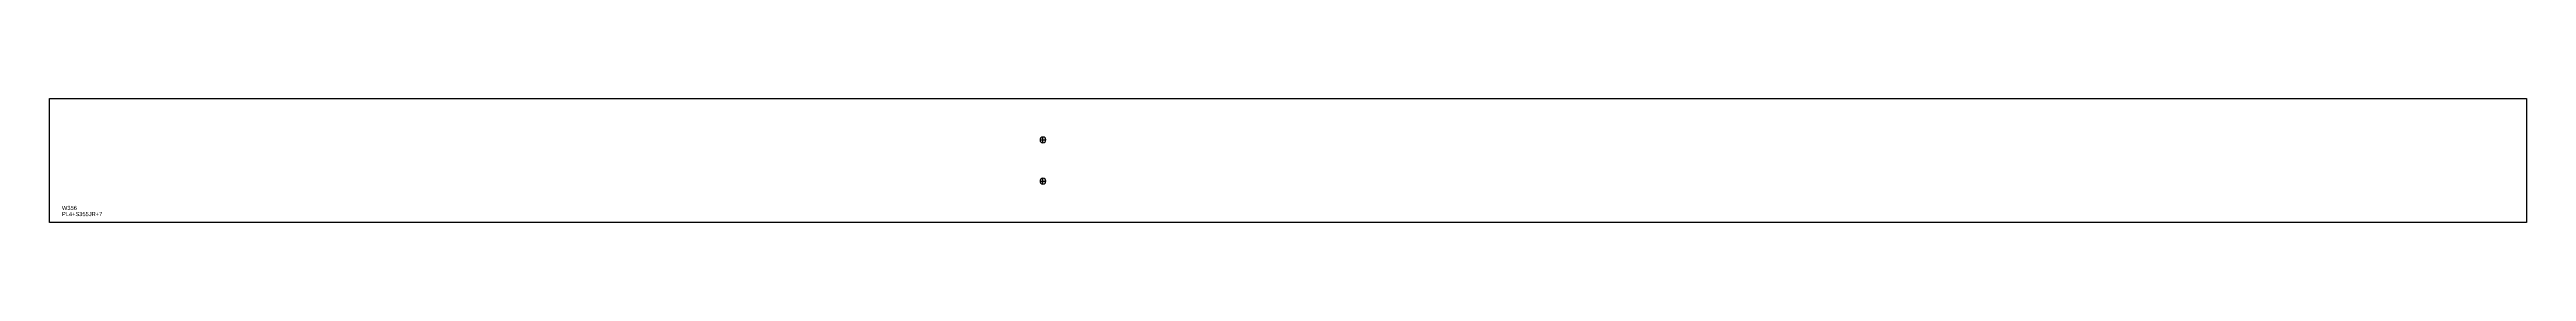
# Model space of a CAD drawing. Extents: x 0 to 5990, y 0 to 300.
import ezdxf

# ---------------------------------------------------------------- set-up
doc = ezdxf.new("R2010")
doc.units = 0
for name, color, linetype in [('14', 7, 'CONTINUOUS'), ('CUT', 7, 'CONTINUOUS'), ('SCRIBE', 3, 'CONTINUOUS'), ('TEXT', 7, 'CONTINUOUS')]:
    doc.layers.add(name, color=color, linetype=linetype)

msp = doc.modelspace()

# ---------------------------------------------------------------- linework, layer by layer
at = {"layer": '14', "color": 7, "linetype": 'CONTINUOUS'}
for p, q in [((2395.5, 199.89), (2409.5, 199.89)), ((2402.5, 192.89), (2402.5, 206.89)), ((2395.5, 99.89), (2409.5, 99.89)), ((2402.5, 92.89), (2402.5, 106.89))]:
    msp.add_line(p, q, dxfattribs=at)
for points in [[(2402.5, 206.89, 1), (2402.5, 192.89, 1)], [(2402.5, 106.89, 1), (2402.5, 92.89, 1)]]:
    msp.add_lwpolyline(points, format="xyb", close=True, dxfattribs=at)
at = {"layer": 'CUT', "color": 7, "linetype": 'CONTINUOUS'}
msp.add_lwpolyline([(0, 0), (0, 300), (5990, 300), (5990, 0)], close=True, dxfattribs=at)

# ---------------------------------------------------------------- texts
at = {"layer": 'SCRIBE', "color": 3}
msp.add_text('W356', height=10, dxfattribs=at).set_placement((30, 30))
at = {"layer": 'TEXT', "color": 7}
msp.add_text('PL4+S355JR+7', height=10, dxfattribs=at).set_placement((30, 15))

doc.saveas('drawing.dxf')
